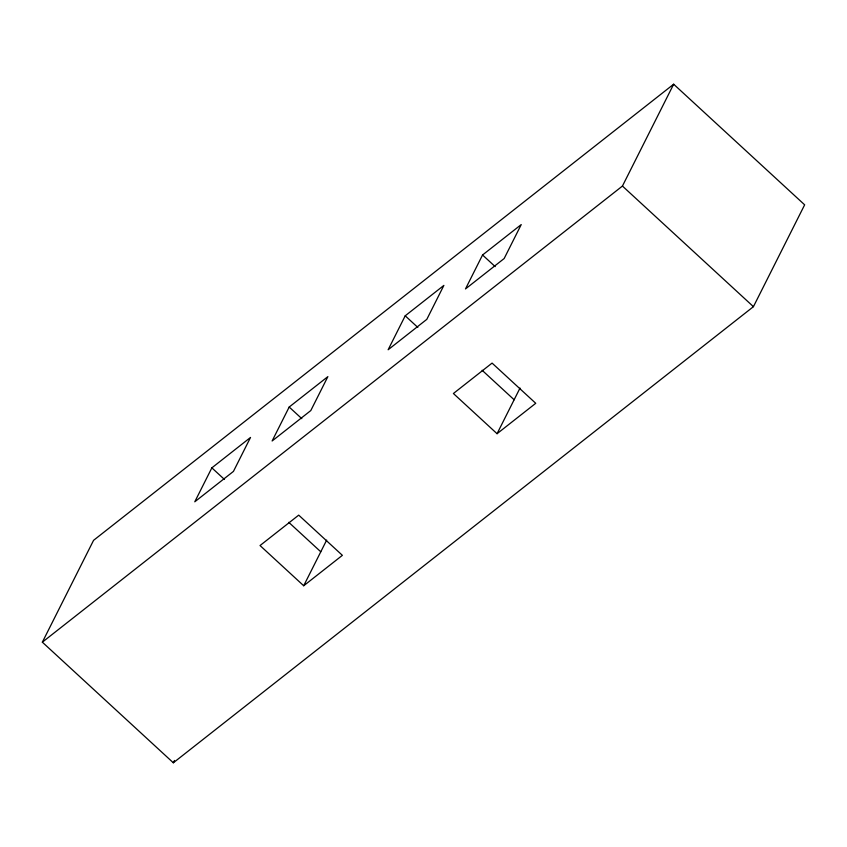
<?xml version="1.0" encoding="UTF-8"?>
<svg xmlns="http://www.w3.org/2000/svg" width="847" height="847" viewBox="0 0 847 847"><rect width="100%" height="100%" fill="white"/><g stroke="black" fill="none" stroke-linecap="round" stroke-linejoin="round"><path stroke-width="1.27" d="M42.35 642.174L93.572 540.333L673.661 84.213L804.65 204.826L753.428 306.667L173.339 762.787L42.35 642.174L622.439 186.054L673.661 84.213M211.856 467.851L194.778 501.795L233.454 471.387L250.521 437.444L211.856 467.851L224.466 479.466M289.198 407.036L272.12 440.98L310.796 410.573L327.874 376.629L289.198 407.036L301.807 418.651M173.339 762.787L174.524 760.447M405.215 315.804L388.138 349.758L426.814 319.351L443.881 285.397L405.215 315.804L417.825 327.429M303.702 585.753L342.379 555.336L298.716 515.135L260.04 545.542L303.702 585.753L326.667 540.1M482.557 254.989L465.479 288.943L504.156 258.536L521.233 224.582L482.557 254.989L495.177 266.604M497.062 433.706L535.738 403.299L492.075 363.098L453.399 393.506L497.062 433.706L520.026 388.053M622.439 186.054L753.428 306.667M482.123 370.277L514.14 399.763M288.753 522.313L320.78 551.799"/></g></svg>
